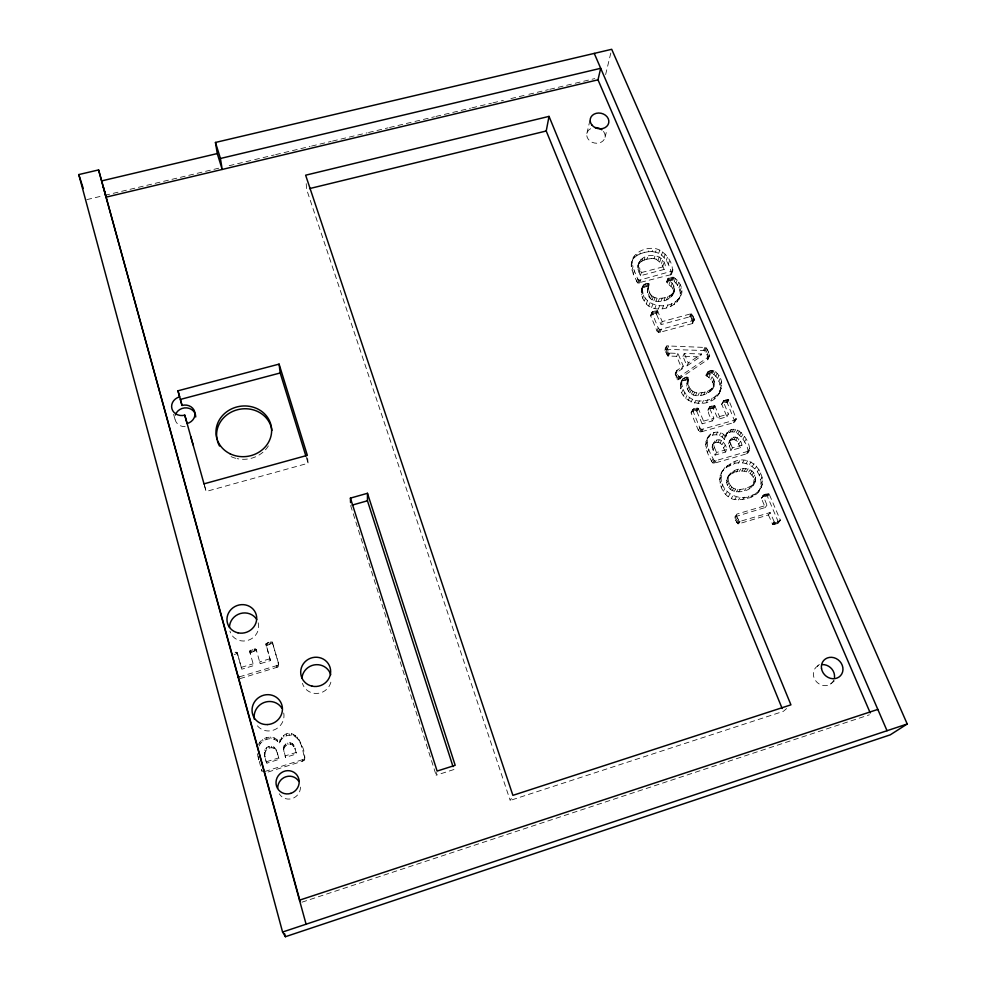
<?xml version="1.0" encoding="UTF-8"?>
<svg xmlns="http://www.w3.org/2000/svg" width="986" height="986" viewBox="0 0 986 986"><rect width="100%" height="100%" fill="white"/><g stroke="black" fill="none" stroke-linecap="round" stroke-linejoin="round"><path stroke-width="0.74" stroke-dasharray="4.93 3.7" d="M686.774 386.105C687.057 380.349 690.73 373.213 682.176 379.4C679.354 391.368 691.408 403.471 703.499 400.587C717.475 400.846 728.099 384.257 717.155 373.447C714.542 368.567 706.481 369.984 706.038 375.518C729.393 389.014 689.51 407.255 686.774 386.105L688.092 383.283L688.536 377.737M240.042 678.615L277.879 667.041L278.286 662.518L272.235 641.972L268.833 642.243L265.912 643.846L270.398 660.62L260.168 663.689L256.249 649.651L255.263 648.973L252.626 649.417L250.173 650.489L249.717 651.598L253.649 665.636L241.792 669.198L237.182 652.794L235.099 652.19L235.691 654.075L237.774 654.679L241.792 669.198M250.247 653.484L249.741 651.031M647.543 292.337C646.902 288.59 651.98 280.64 644.61 284.264C639.285 287.813 641.344 296.65 644.277 301.248C653.965 318.305 690.274 304.81 677.542 285.287C675.57 281.811 671.7 278.705 667.707 281.072C664.083 283.845 674.695 286.482 673.327 291.018C673.044 303.343 648.591 306.141 647.543 292.337L649.17 283.956M631.299 266.565C630.251 253.266 645.214 246.143 656.676 248.891C666.031 251.898 675.718 265.209 671.256 274.601L637.634 283.068L633.32 274.157L631.299 266.565L633.369 257.297M720.224 391.183C711.682 413.159 670.899 403.262 682.571 378.821M304.637 759.762C306.436 745.182 289.305 719.016 279.186 742.766L279.58 744.27C280.036 737.528 287.961 733.485 293.976 735.827C302.036 740.461 303.022 751.714 304.637 759.762L302.751 761.143L266.787 772.408M666.474 282.378C671.343 267.736 687.562 288.59 679.958 296.835C670.012 312.735 638.534 306.547 642.934 285.496M270.398 660.62L265.912 643.846M278.557 666.277L278.286 662.518M724.316 439.522C730.343 420.159 748.781 441.728 748.115 452.685L746.587 453.819L714.677 463.112L712.619 463.026C708.293 455.384 702.229 444.587 708.54 436.206C712.668 430.537 722.171 430.796 725.807 436.884L724.316 439.522C720.692 433.458 711.226 433.199 707.11 438.844M724.624 437.106C732.536 418.187 749.816 438.08 749.717 450.097L748.177 451.231L716.144 460.561L714.074 460.462C710.438 453.498 704.546 444.304 708.54 436.206M761.217 487.429L759.553 489.882C766.849 472.504 745.194 455.384 729.443 465.922C712.989 471.702 719.768 496.784 734.607 499.619C789.047 501.418 751.887 431.819 721.185 472.947M712.175 447.274L712.397 445.228L714.949 440.988C720.976 436.601 725.782 444.267 726.99 449.456L725.486 452.056L715.072 455.076L712.175 447.274L713.852 442.615M757.605 492.63L759.257 490.178C744.861 507.26 713.716 492.285 722.689 470.421M718.769 393.969C724.303 386.648 714.776 367.248 706.038 375.518M725.807 436.884L727.163 432.447M637.745 267.662C637.88 252.552 663.492 250.715 665.377 266.232L664.194 269.424L640.284 275.747L637.745 267.662L639.088 262.535M770.128 512.56L768.414 514.926L738.514 523.899L736.579 522.297L734.841 517.49L736.973 514.063L766.948 505.115L763.041 495.502L768.193 493.567L769.216 494.183L780.209 519.881L779.889 520.904L774.417 522.173L770.128 512.56L739.512 521.532L736.665 516.344L736.973 514.063M692.862 323.248L691.383 318.293L689.571 316.851L661.002 324.616L656.343 313.881L651.093 314.953L650.711 315.902L656.996 330.988L659.018 332.504L692.431 323.556L694.304 319.587L692.69 315.249L690.878 313.819L662.198 321.596L661.002 324.616M708.17 359.114L707.11 354.886L704.472 350.523L664.909 349.29L667.842 355.971L676.692 356.34L681.979 368.974L675.287 373.534L677.715 379.856L707.566 359.68L709.723 355.416L708.503 351.965L706.617 348.181L704.867 347.442L666.918 345.901L664.909 349.29M728.555 443.897L730.466 439.436C734.706 433.569 741.41 439.694 741.953 445.117L740.387 447.73L730.909 450.479L728.555 443.897L730.466 439.436M277.3 752.786L279.137 759.343L266.935 763.152C264.075 757.519 261.919 745.946 271.52 746.242L273.898 747.055L275.797 749.101L277.719 754.253L275.797 749.101M266.935 763.152C264.014 757.778 263.237 747.265 271.963 747.733L274.318 748.547L276.216 750.58M586.855 133.492L589.936 120.403M453.954 769.524L436.132 775.23L436.786 772.457M605.626 74.603L610.987 52.283M711.88 389.901C717.537 384.035 713.396 376.122 707.43 372.659M605.034 137.325L606.883 130.09M755.177 481.797C758.973 464.394 731.452 465.022 727.163 478.518C723.293 496.02 750.765 495.231 755.177 481.797L751.049 487.515M727.163 478.518C733.227 465.688 760.255 469.989 752.528 486.012M672.933 294.481C677.394 288.442 672.021 282.39 667.67 278.779M726.633 480.502L729.739 474.266M641.467 289.909L643.328 284.954M666.129 346.345L669.075 353.062L677.949 353.419L683.273 366.102L676.556 370.674L678.997 377.022L709.563 356.205M283.376 747.992C283.82 744.023 288.664 741.632 292.152 743.382L293.754 745.022L296.589 753.908L285.496 757.371L283.376 747.992L284.141 752.577L283.758 751.098M283.758 749.471C284.202 745.527 289.021 743.136 292.497 744.886L295.356 749.582L295.024 748.091M631.422 263.373L632.482 260.168M632.322 260.514L635.083 254.745M631.927 270.127L632.987 266.935L632.346 263.361M634.01 257.975L636.549 255.768L637.622 252.527M633.32 274.157L634.392 270.977L632.987 266.935M636.549 255.768L639.963 253.92L641.048 250.69M638.004 265.739L639.852 260.809M638.768 264.014L641.134 259.281M638.028 269.856L638.829 264.47M639.963 253.92L644.314 252.465L645.411 249.224M640.05 262.498L641.824 261.191L642.921 257.975M638.866 272.358L639.963 269.178L639.113 266.664M636.525 281.823L637.597 278.668L634.392 270.977M641.824 261.191L644.105 260.094L645.201 256.878M637.634 283.068L638.718 279.913L637.597 278.668M640.284 275.747L641.381 272.58L639.963 269.178M644.314 252.465L648.332 251.713L649.454 248.46M638.509 283.302L639.594 280.147L672.982 270.83M644.105 260.094L646.878 259.195L647.999 255.978M639.594 283.167L640.69 280.012M648.332 251.713L652.079 251.603L653.213 248.361M646.878 259.195L651.734 258.505L652.868 255.275M641.331 292.09L642.428 288.96M642.231 288.085L643.833 284.597M652.079 251.603L655.53 252.133L656.676 248.891M642.736 287.727L644.61 284.264M651.734 258.505L654.014 258.665L655.16 255.448M641.664 294.888L642.761 291.782M643.501 287.394L644.647 287.049L645.768 283.906M644.647 287.049L646.237 286.679L647.358 283.549M664.194 269.424L661.433 263.521L656.158 259.219L657.305 256.003M642.675 298.142L643.784 295.036M671.762 273.997C669.617 266.319 666.326 257.247 658.685 253.279L659.844 250.037M646.237 286.679L647.223 286.593L648.344 283.45M648.036 287.086L648.887 283.586M647.987 288.122L649.108 284.979M658.118 260.181L659.277 256.964M647.629 289.884L648.751 286.753M644.277 301.248L645.399 298.154M661.532 255.029L662.691 251.8M659.88 261.573L661.039 258.357M648.357 295.48L649.491 292.374L648.665 289.206M646.311 303.873L647.445 300.792M649.306 297.267L650.44 294.161L649.491 292.374M661.433 263.521L662.604 260.304M664.046 257.395L665.217 254.166M650.538 298.758L651.684 295.664L650.44 294.161M662.802 266.146L663.985 262.942M648.763 305.993L649.897 302.912M666.265 260.452L667.448 257.235M652.054 299.941L653.2 296.848L651.684 295.664M653.841 300.804L655 297.71C661.643 299.337 670.455 297.599 674.153 291.375M651.598 307.558L652.744 304.489M668.212 264.31L669.408 261.105M650.698 315.409L652.251 311.896L657.514 310.824L662.198 321.596M655.937 301.322L657.095 298.228M650.711 315.902L652.251 311.896M651.956 314.509L653.102 311.453M654.803 308.556L655.973 305.487M653.311 314.066L654.47 311.009M658.315 301.482L659.486 298.388M654.729 313.758L655.9 310.701M666.856 281.503L668.052 278.348M667.707 281.072L668.902 277.929M655.715 313.696L656.886 310.652M667.349 283.192L668.545 280.049M670.283 275.008L671.491 271.84M671.712 272.481L672.92 269.314M661.002 301.248L662.185 298.154M671.256 274.601L672.464 271.421M656.343 313.881L657.514 310.824M658.389 308.951L659.572 305.882M669.063 280.665L670.283 277.51M656.676 314.287L657.859 311.231M670.357 280.357L671.577 277.202M669.038 284.387L670.246 281.244M671.306 280.234L672.526 277.078M663.972 300.619L665.168 297.525M672.008 280.258L673.228 277.103M672.822 280.554L674.042 277.399M671.022 286.273L672.242 283.13M662.333 308.741L663.516 305.672M666.61 299.756L667.818 296.663M674.202 281.503L675.435 278.348M668.841 298.696L670.061 295.59M672.772 289.144L673.993 286.014M656.996 330.988L658.18 327.993L651.845 312.365M675.928 283.155L677.16 280.012M666.598 307.866L667.805 304.797M670.653 297.452L671.873 294.346M673.327 291.018L674.56 287.9M672.021 296.046L673.241 292.928M673.376 292.805L674.609 289.687M658.13 332.27L659.314 329.262L658.18 327.993M659.018 332.504L660.201 329.509L694.181 320.228M677.542 285.287L678.787 282.144M660.127 332.356L661.31 329.361M670.751 306.436L671.971 303.368M678.898 287.813L680.143 284.683M674.141 304.6L675.385 301.519M679.946 291.067L681.203 287.949M676.803 302.406L678.048 299.313M680.266 294.21L681.523 291.104M678.701 299.929L681.116 294.087M664.971 350.387L666.191 347.454M665.698 348.834L666.918 345.901M665.735 352.396L666.955 349.475M667.436 348.797L668.668 345.852M666.635 354.442L667.855 351.521M667.263 355.527L668.496 352.606M667.842 355.971L669.075 353.062M668.533 356.069L669.765 353.161M689.571 316.851L690.878 313.819M690.138 316.888L691.445 313.844M690.73 317.332L692.036 314.3M691.383 318.293L692.69 315.249M692.16 319.883L693.466 316.863M676.692 356.34L677.949 353.419M692.764 321.522L694.082 318.503M692.431 323.556L694.304 319.587M675.102 374.199L676.556 370.674M682.953 356.365L684.247 353.456L701.527 353.986L700.171 356.895L686.959 365.905L682.953 356.365L700.171 356.895M675.829 373.078L677.099 370.206M675.336 375.321L676.606 372.474M676.039 377.157L677.32 374.31M676.914 379.031L678.195 376.184M681.979 368.974L683.273 366.102M677.715 379.856L678.997 377.022M678.701 379.795L679.983 376.948M680.093 378.957L681.388 376.122M686.959 365.905L688.265 363.021L701.527 353.986M680.525 383.579L683.088 378.439M680.402 385.871L681.696 383.049M680.882 382.223L683.877 378.082M682.583 380.916L683.742 380.547L685.048 377.712M680.784 388.829L682.078 386.019M683.742 380.547L685.369 380.152L686.687 377.318M685.369 380.152L686.367 380.054L687.686 377.207M687.217 380.571L688.253 377.355M681.856 392.255L683.162 389.458M687.168 381.656L688.487 378.821M686.823 383.517L688.142 380.695M703.486 350.375L704.867 347.442M704.472 350.523L705.853 347.59M683.544 395.522L684.851 392.736M705.236 351.115L706.617 348.181M687.649 389.421L688.967 386.611L688.092 383.283M706.038 352.47L707.418 349.537M688.635 391.294L689.966 388.496L688.967 386.611M685.652 398.282L686.971 395.509M707.11 354.886L708.503 351.965M689.917 392.872L691.248 390.074L689.966 388.496M707.985 357.018L709.378 354.11M707.566 359.68L709.723 355.416M688.179 400.513L689.51 397.74M691.482 394.117L692.825 391.319L691.248 390.074M693.331 395.016L694.674 392.231C701.502 393.932 710.598 391.972 714.221 385.452M691.1 402.152L692.443 399.379M695.475 395.546L696.831 392.761M706.025 375.05L707.812 371.734M707.282 374.138L708.688 371.291M706.95 376.369L708.342 373.521M697.915 395.706L699.284 392.921M708.675 373.694L710.08 370.835M694.403 403.175L695.771 400.427M709.994 373.374L711.399 370.514M691.124 412.493L693.626 408.833L697.336 408.007L698.31 408.598L703.56 421.121L702.155 423.82L696.597 410.94L692.271 411.569L691.149 412.974L698.421 430.438L700.504 432.016L733.337 422.772L734.866 421.663L727.089 402.411L724.081 402.608L721.641 403.964L726.904 416.745L718.054 419.272L713.297 408.426C704.263 406.824 709.649 416.659 712.422 420.886L702.155 423.82M691.149 412.974L692.825 409.289M708.688 377.626L710.093 374.779M710.955 373.226L712.373 370.379M692.271 411.569L693.626 408.833M700.664 395.448L702.044 392.662M711.682 373.263L713.1 370.403M693.614 411.113L694.97 408.377M712.521 373.571L713.938 370.711M698.088 403.594L699.456 400.834M694.994 410.792L696.362 408.056M710.746 379.598L712.151 376.763M703.696 394.77L705.089 391.984M695.968 410.743L697.336 408.007M713.95 374.557L715.368 371.71M696.597 410.94L697.965 408.204M696.942 411.335L698.31 408.598M706.395 393.845L707.788 391.06M702.118 403.336L703.499 400.587M715.725 376.295L717.155 373.447M712.57 382.63L714 379.795M708.663 392.711L710.08 389.926M713.174 384.602L714.591 381.779M710.499 391.393L711.917 388.595M713.235 386.487L714.665 383.677M717.414 378.538L718.856 375.703M706.481 402.399L707.886 399.638M718.831 381.188L720.273 378.365M710.709 400.883L712.126 398.11M719.94 384.626L721.395 381.804M258.579 744.467C261.734 736.283 275.217 734.052 279.186 742.766M259.084 745.958C262.214 737.811 275.636 735.593 279.58 744.27M707.973 409.942L709.71 406.75L714.739 405.69L719.521 416.573L718.054 419.272M708.01 410.422L709.71 406.75M714.172 398.923L715.602 396.15M709.057 409.042L710.475 406.306M698.421 430.438L699.801 427.764L692.468 409.769M720.31 387.942L721.764 385.132M710.376 408.586L711.806 405.85M716.859 396.594L718.301 393.821M719.928 391.072L721.382 388.287M711.732 408.278L713.161 405.542M699.592 431.769L700.984 429.107L699.801 427.764M712.681 408.229L714.123 405.492M700.504 432.016L701.896 429.354L734.866 420.085L736.394 418.964L728.58 399.65L723.465 400.747L721.641 403.964M713.297 408.426L714.739 405.69M701.638 431.868L703.03 429.206M713.642 408.833L715.084 406.084M712.422 420.886L713.852 418.187L709.427 407.699M306.215 183.667L306.597 189.312L510.181 800.435L512.893 795.357M721.666 404.433L723.465 400.747M722.787 403.052L724.254 400.304M724.081 402.608L725.56 399.86M725.486 402.288L726.978 399.527M726.46 402.239L727.951 399.478M705.927 441.617L707.344 438.992M727.089 402.411L728.58 399.65M727.409 402.793L728.9 400.045M709.316 436.625L710.746 433.976M705.643 444.822L707.073 442.196M712.631 435.097L714.074 432.447M706.161 448.31L707.591 445.709M716.206 434.666L717.66 432.016M707.504 452.254L708.934 449.653M726.904 416.745L728.407 414.034L723.108 401.203M712.397 445.228L714.949 440.988M713.494 443.601L715.479 442.566L716.933 439.941M719.435 435.393L720.902 432.743M712.903 449.887L714.357 447.287L713.617 444.674M715.479 442.566L717.919 442.307L719.386 439.682M722.171 437.057L723.662 434.419M725.486 452.056L721.986 444.723L720.1 443.022L721.579 440.397M733.337 422.772L736.295 417.312M711.424 461.658L712.878 459.106M715.072 455.076L716.539 452.488L726.99 449.456M727.397 433.544L728.9 430.882M734.336 422.316L736.394 418.964M721.986 444.723L723.477 442.11M729.739 432.497L731.255 429.847M712.619 463.026L714.074 460.462M713.531 463.272L714.998 460.721M732.031 432.065L733.559 429.415M714.677 463.112L716.144 460.561M723.699 447.804L725.191 445.191M734.188 432.127L735.716 429.477M728.95 442.061L731.637 438.08M730.108 440.705L731.858 439.867L733.387 437.229M736.197 432.657L737.738 430.007M729.221 446.473L730.737 443.873L730.071 441.272M731.858 439.867L733.966 439.62L735.494 436.995M738.058 433.63L739.599 430.981M733.966 439.62L735.827 440.175L737.368 437.55M730.909 450.479L732.438 447.878L741.953 445.117M739.771 435.048L741.324 432.398M740.387 447.73L737.405 441.555L738.958 438.93M741.349 436.897L742.914 434.259M719.99 476.028L721.481 473.526M723.182 470.223L724.685 467.684M738.847 444.119L740.4 441.494M742.828 439.251L744.405 436.613M725.942 467.869L727.458 465.343M719.595 479.479L721.086 476.977M729.443 465.922L730.971 463.383M744.245 442.184L745.823 439.559M720.051 483.251L721.542 480.761M733.646 464.394L735.186 461.842M721.382 487.343L722.886 484.878M729.726 475.277L731.255 472.762M731.661 474.007L733.202 471.493M738.194 463.358L739.759 460.807M726.707 482.746L728.235 480.268L728.161 478.013M732.857 473.539L734.397 471.012M723.305 491.201L724.821 488.736M748.017 451.009L749.619 448.42M746.587 453.819L748.177 451.231M727.483 485.297L729.011 482.82L728.235 480.268M747.585 453.35L749.717 450.097M736.456 472.097L738.009 469.57M742.347 463.038L743.925 460.487M728.74 487.7L730.281 485.235L729.011 482.82M739.18 471.542L740.745 469.016M725.573 494.356L727.089 491.903M746.082 463.408L747.684 460.856M730.256 489.5L731.797 487.047L730.281 485.235M741.903 470.988L743.481 468.473M728.198 496.808L729.739 494.368M732.031 490.781L733.584 488.329C739.833 491.04 747.203 488.403 752.675 485.063M744.344 470.938L745.934 468.424M749.446 464.468L751.061 461.929M746.587 471.308L748.189 468.781M734.052 491.57L735.618 489.118M731.205 498.571L732.758 496.143M748.608 472.097L750.21 469.582M752.429 466.205L754.056 463.666M736.32 491.915L737.898 489.475M750.395 473.366L752.01 470.852M738.81 491.854L740.387 489.413M734.607 499.619L736.172 497.203M755.042 468.633L756.681 466.107M751.924 475.141L753.55 472.639M738.415 499.964L739.993 497.548M744.43 490.695L746.032 488.243M753.193 477.507L754.82 475.005M757.297 471.727L758.937 469.2M753.982 480.034L755.609 477.544M749.15 488.785L750.765 486.32M742.643 499.594L744.245 497.166M754.056 482.29L755.695 479.812M759.195 475.449L760.859 472.947M747.302 498.497L748.929 496.081M734.841 517.49L736.406 515.123M760.576 479.541L762.24 477.051M735.088 518.698L736.665 516.344M751.443 496.956L753.07 494.528M735.753 520.522L737.331 518.168M761.069 483.325L762.733 480.848M736.579 522.297L738.169 519.955M754.882 494.997L756.533 492.556M760.711 486.776L762.375 484.311M737.294 523.369L738.871 521.027M737.922 523.862L739.512 521.532M738.514 523.899L740.104 521.557M734.964 516.763L765.259 507.507L761.402 498.435L763.423 494.984M761.402 498.435L763.065 496.007M761.377 497.918L764.273 494.504M762.597 496.932L765.666 494.011M763.977 496.439L765.456 496.081L767.145 493.641M765.456 496.081L766.492 496.007L768.193 493.567M766.492 496.007L768.858 493.764M768.414 514.926L772.691 524.503L778.139 523.246L778.459 522.223L767.515 496.611L769.216 494.183M765.259 507.507L766.948 505.115M772.309 524.071L774.047 521.742M772.691 524.503L774.417 522.173M773.357 524.675L775.095 522.358M774.392 524.614L776.13 522.284M775.834 524.256L777.584 521.927M777.264 523.739L780.209 519.881M778.139 523.246L780.259 520.411M250.271 652.917L254.696 650.933L256.754 651.549L256.249 649.651M264.877 771.471L302.455 759.713L304.341 758.32M266.368 645.768L270.891 643.759L272.962 644.339L278.693 664.354M239.462 676.827L276.29 665.76L278.151 664.441M817.32 666.203L819.354 664.391M786.594 708.564L783.34 711.362L510.181 800.435M830.582 684.025L834.76 680.55M301.938 902.19L869.381 714.813M266.466 761.722L278.73 757.901L279.137 759.343M241.225 667.374L253.143 663.812M269.954 658.771L259.688 661.84L260.168 663.689M703.56 421.121L713.852 418.187M719.521 416.573L728.407 414.034M204.509 485.654L206.136 491.472L308.1 463.247L307.472 456.654M641.381 272.58L665.377 266.232M234.101 654.457L235.691 654.075M86.842 199.616L103.32 195.696M104.812 195.339L218.695 168.199M229.183 165.697L253.155 159.991M254.647 159.633L274.133 154.987M275.624 154.629L310.097 146.421M311.588 146.064L331.074 141.429M332.565 141.072L367.026 132.863M368.53 132.506L388.003 127.86M389.507 127.502L413.479 121.796M414.97 121.438L434.456 116.792M435.948 116.434L470.421 108.226M471.912 107.868L491.398 103.222M492.889 102.864L503.378 100.375M510.871 98.588L527.35 94.656M528.853 94.299L548.327 89.664M549.831 89.307L573.803 83.588M575.294 83.231L594.78 78.597M654.014 258.665L656.158 259.219M638.718 279.913L639.594 280.147M659.314 329.262L660.201 329.509M700.984 429.107L701.896 429.354M717.919 442.307L720.1 443.022M655.53 252.133L658.685 253.279M653.2 296.848L655 297.71M692.825 391.319L694.674 392.231M731.797 487.047L733.584 488.329M735.827 440.175L737.405 441.555M262.547 771.385L261.389 769.758L261.869 771.151L257.309 753.686M730.737 443.873L732.438 447.878M684.247 353.456L688.265 363.021M714.357 447.287L716.539 452.488M258.27 758.419L258.776 759.861L258.061 756.324M259.737 742.212L260.23 743.727M264.741 755.486L265.209 756.94M264.285 752.33L264.766 753.797M350.634 505.547L436.132 775.23M264.827 749.853L265.296 751.332M262.559 739.488L263.04 741.004M266.306 747.869L266.762 749.36M236.184 652.116L236.776 654.001M237.182 652.794L237.774 654.679M236.862 652.338L237.453 654.223M306.301 457.418L308.1 463.247M268.71 746.575L269.166 748.066M266.528 737.59L266.996 739.118M271.52 746.242L271.963 747.733M173.573 414.33L175.225 419.937M270.657 737.023L271.101 738.551M273.898 747.055L274.318 748.547M204.373 485.112L206.136 491.472M250.173 650.489L250.69 652.375M274.219 737.848L274.65 739.377M251.097 649.959L251.615 651.845M252.626 649.417L253.143 651.302M277.091 739.82L277.51 741.336M254.191 649.034L254.696 650.933M255.263 648.973L255.768 650.859M279.876 739.845L280.27 741.361M255.929 649.195L256.434 651.08M285.496 757.371L285.114 755.917L296.268 752.441L296.589 753.908M281.343 737.392L281.737 738.921M284.079 745.761L284.461 747.252M283.524 735.482L283.906 737.023M285.595 744.11L285.965 745.601M287.69 743.062L288.06 744.566M286.334 734.188L286.704 735.729M265.875 644.4L266.331 646.311M266.368 643.316L266.824 645.226M267.329 642.773L267.773 644.696M290.118 742.729L290.476 744.245M288.997 733.633L289.354 735.174M292.152 743.382L292.497 744.886M268.833 642.243L269.277 644.166M293.754 745.022L294.099 746.525M270.46 641.837L270.891 643.759M271.557 641.763L271.988 643.685M276.29 665.76L276.696 667.596M291.425 733.67L291.77 735.211M277.473 665.217L277.879 667.041M272.235 641.972L272.654 643.895M272.53 642.416L272.962 644.339M293.631 734.274L293.976 735.827M295.615 735.433L295.936 736.961M297.365 737.109L297.686 738.637M302.455 759.713L302.751 761.143M298.894 739.327L299.214 740.843M301.433 745.675L301.728 747.166M300.249 742.15L300.545 743.654M303.651 759.134L303.947 760.576M304.477 756.299L304.76 757.741M833.836 679.995A11.154 9.983 43.3 0 1 816.581 681.893A11.154 9.983 43.3 0 1 819.699 665.057M603.481 131.421A9.293 7.74 12.3 0 1 601.263 142.144A9.293 7.74 12.3 0 1 588.395 139.42A9.293 7.74 12.3 0 1 590.639 128.71M268.402 445.869A27.781 25.217 -9.3 0 1 264.014 451.268M262.966 452.204A27.781 25.217 -9.3 0 1 237.096 458.638M235.703 458.293A27.781 25.217 -9.3 0 1 230.367 456.271M300.459 787.087A11.61 11.203 -49.5 0 1 279.272 793.792M185.158 426.679A10.452 9.367 -12.2 0 1 174.916 417.509M283.734 712.989A15.11 14.519 -34.8 0 1 256.15 724.081M258.172 622.77A14.728 13.927 -22.9 0 1 247.819 640.395A14.728 13.927 -22.9 0 1 229.923 631.089M330.877 682.164A14.79 14.322 -24 0 1 302.431 683.31"/><path stroke-width="1.48" d="M453.018 766.603L367.458 500.777L367.47 493.296L350.424 498.115L350.548 502.577M782.169 708.515L546.232 130.99L549.029 116.385L305.635 175.2L512.893 795.357L790.932 704.842L549.029 116.385M870.231 712.927L597.997 79.817L600.684 68.305L220.433 158.475L222.195 169.456L217.265 153.569L215.453 142.452L611.702 49.3L907.219 723.995L890.259 734.841L285.422 936.7L282.575 932.041L78.781 174.571L98.588 169.925L300.064 901.192M282.575 932.041L907.219 723.995M299.485 900.181L877.823 709.415M352.039 505.152L367.458 500.777M204.016 483.843L307.336 455.335L279.087 364.117L177.948 390.801L182.028 405.431A10.501 9.404 -12.1 0 1 194.698 411.778A10.501 9.404 -12.1 0 1 187.106 423.536L184.776 415.155A10.636 9.503 -11.9 0 1 171.921 408.746A10.636 9.503 -11.9 0 1 179.649 396.853L177.948 390.801M279.087 364.117L280.184 372.979L180.352 399.429L182.028 405.431M309.579 188.585L546.232 130.99M597.997 79.817L106.315 197.089L103.086 186.305M101.841 180.857L217.265 153.569M238.181 677.025L239.462 676.827M594.25 53.404L887.03 730.725M367.47 493.296L455.187 765.296L437.106 771.077L350.424 498.115M78.781 174.571L83.255 188.486M215.453 142.452L220.433 158.475M280.184 372.979L305.857 455.963M184.776 415.155L204.102 484.2M190.828 436.736L193.083 444.883M98.588 169.925L306.091 924.202M284.621 933.73L285.422 936.7M822.349 664.589A11.154 9.983 43.3 0 1 834.489 677.407M595.113 127.613A9.293 7.74 12.3 0 1 601.842 129.819M219.533 446.054A27.781 25.217 -9.3 0 1 217.487 441.136M217.154 439.867A27.781 25.217 -9.3 0 1 240.017 409.19A27.781 25.217 -9.3 0 1 271.877 430.475M277.707 788.134A11.61 11.203 -49.5 0 1 298.869 781.454M175.323 415.057A10.452 9.367 -12.2 0 1 186.859 407.896A10.452 9.367 -12.2 0 1 195.733 416.967M254.363 719.336A15.11 14.519 -34.8 0 1 281.922 708.293M229.455 627.466A14.728 13.927 -22.9 0 1 240.313 613.551A14.728 13.927 -22.9 0 1 256.705 619.454M301.913 678.343A14.79 14.322 -24 0 1 330.717 674.72M821.498 668.471A11.351 10.143 42.9 0 0 838.95 677.062A11.351 10.143 42.9 0 0 836.066 658.512A11.351 10.143 42.9 0 0 821.498 668.471M591.859 124.975A9.429 7.826 12.3 0 0 608.017 124.766A9.429 7.826 12.3 0 0 598.638 113.02A9.429 7.826 12.3 0 0 591.859 124.975M290.734 793.385A11.832 11.413 -48.3 0 0 295.714 773.677A11.832 11.413 -48.3 0 0 276.376 779.803A11.832 11.413 -48.3 0 0 290.734 793.385M267.354 724.574A15.394 14.778 -33.6 0 0 280.357 701.564A15.394 14.778 -33.6 0 0 254.018 702.735A15.394 14.778 -33.6 0 0 267.354 724.574M237.996 632.839A15 14.161 -22.2 0 0 256.2 614.635A15 14.161 -22.2 0 0 231.291 609.237A15 14.161 -22.2 0 0 237.996 632.839M312.081 686.157A15.061 14.568 -22.7 0 0 330.063 667.448A15.061 14.568 -22.7 0 0 304.859 661.976A15.061 14.568 -22.7 0 0 312.081 686.157M230.009 453.745A27.904 25.303 -9.2 0 0 271.643 430.389A27.904 25.303 -9.2 0 0 229.738 409.831A27.904 25.303 -9.2 0 0 230.009 453.745"/></g></svg>
